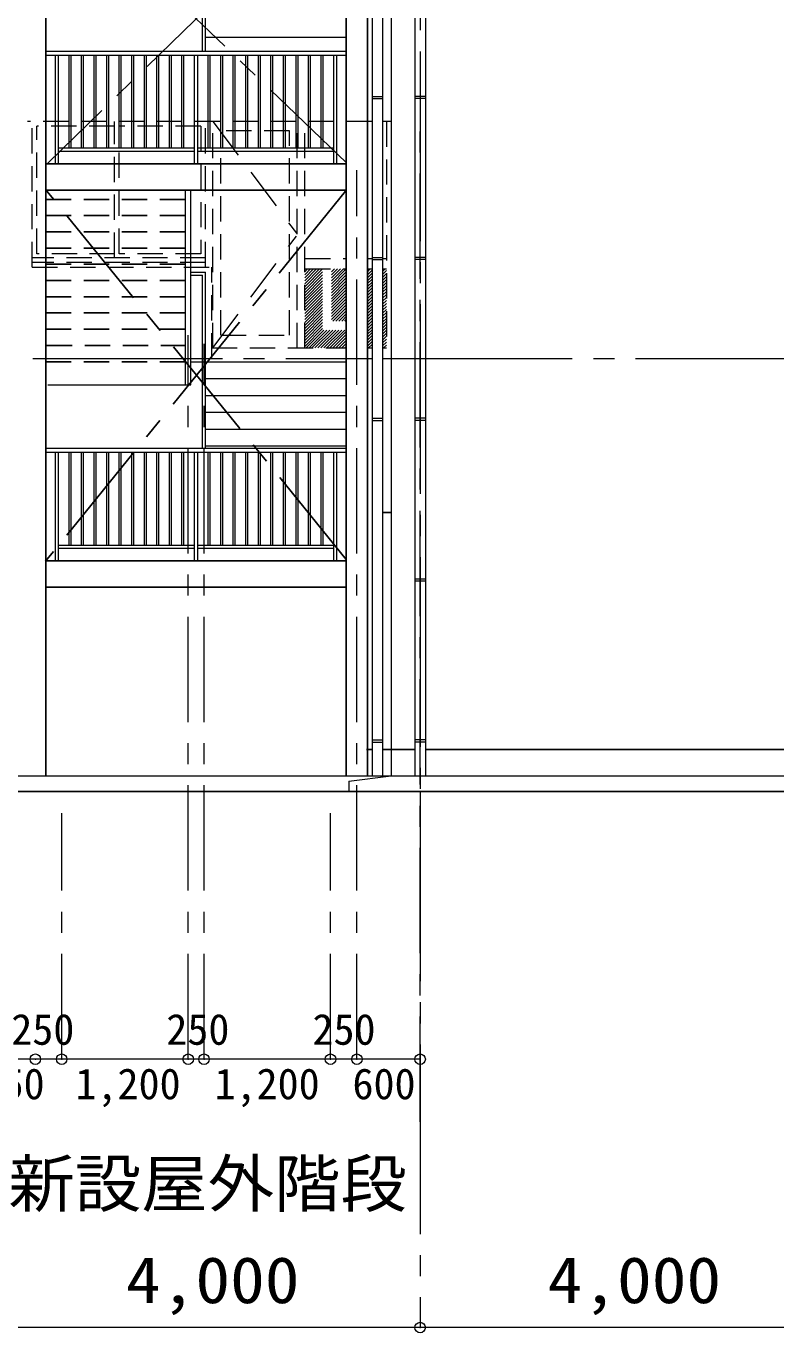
# Model space of a CAD drawing. Units: millimetres at full size, sheet at 1:200; details may follow other scales. Extents: x -55340 to 55340, y -38040 to 38040.
# Drawn here: x 24942 to 32055, y -19108 to -6706 of the extents above; entities that cross this region are included whole.
import ezdxf
from ezdxf.enums import TextEntityAlignment as Align

# ---------------------------------------------------------------- set-up
doc = ezdxf.new("R2010")
doc.units = ezdxf.units.MM
doc.header["$LTSCALE"] = 200
doc.header["$PDMODE"] = 32
doc.header["$PDSIZE"] = 100
for name, pattern in [('CHAIN1', [8, 5, -1, 1, -1]), ('CHAIN2', [12, 9, -1, 1, -1]), ('DASHED1', [1.8, 1.2, -0.6]), ('DASHED2', [3, 2, -1])]:
    doc.linetypes.add(name, pattern=pattern)
for name, color, linetype, lineweight in [('0-1_通り芯', 3, 'Continuous', 18), ('0-2_躯体', 3, 'Continuous', 18), ('0-3_外壁', 2, 'Continuous', 25), ('0-4_仕上', 7, 'Continuous', 18), ('0-5_建具(ｻｯｼ)', 4, 'Continuous', 9), ('0-A_寸法', 6, 'Continuous', 9), ('1-4_仕上', 7, 'Continuous', 18), ('1-5_建具(ｻｯｼ)', 4, 'Continuous', 9)]:
    doc.layers.add(name, color=color, linetype=linetype, lineweight=lineweight)
doc.styles.add('ＭＳ ゴシック', font='')
doc.styles.get('ＭＳ ゴシック').set_extended_font_data('MS Gothic')

msp = doc.modelspace()

# ---------------------------------------------------------------- linework, layer by layer
at = {"layer": '0-1_通り芯', "color": 4, "linetype": 'CHAIN2', "lineweight": 9}
for p, q in [((28679.8, 254.4), (28679.8, -13970.6)), ((28679.8, -13970.6), (28679.8, -19058.1))]:
    msp.add_line(p, q, dxfattribs=at)
at = {"layer": '0-2_躯体'}
for p, q in [((28404.8, -2020.6), (28404.8, -13820.6)), ((28223.8, -2425.6), (28223.8, -13820.6)), ((28323.8, -2425.6), (28323.8, -13820.6)), ((28629.8, -2535.6), (28629.8, -13820.6)), ((28729.8, -2535.6), (28729.8, -13820.6)), ((28223.8, -7374.4), (28323.8, -7374.4)), ((28223.8, -7394.4), (28323.8, -7394.4)), ((28729.8, -7374.4), (28629.8, -7374.4)), ((28729.8, -7374.4), (28629.8, -7374.4)), ((28729.8, -7394.4), (28629.8, -7394.4)), ((28223.8, -8901.1), (28323.8, -8901.1)), ((28223.8, -8921.1), (28323.8, -8921.1)), ((28729.8, -8901.1), (28629.8, -8901.1)), ((28729.8, -8901.1), (28629.8, -8901.1)), ((28729.8, -8921.1), (28629.8, -8921.1)), ((28223.8, -10427.8), (28323.8, -10427.8)), ((28223.8, -10447.8), (28323.8, -10447.8)), ((28729.8, -10427.8), (28629.8, -10427.8)), ((28729.8, -10427.8), (28629.8, -10427.8)), ((28729.8, -10447.8), (28629.8, -10447.8)), ((28729.8, -11954.5), (28629.8, -11954.5)), ((28729.8, -11954.5), (28629.8, -11954.5)), ((28729.8, -11974.5), (28629.8, -11974.5)), ((28223.8, -13481.2), (28323.8, -13481.2)), ((28223.8, -13501.2), (28323.8, -13501.2)), ((28729.8, -13481.2), (28629.8, -13481.2)), ((28729.8, -13501.2), (28629.8, -13501.2)), ((24771.5, -13820.6), (40954.8, -13820.6)), ((28004.8, -13870.6), (28404.8, -13820.6)), ((28004.8, -13870.6), (28004.8, -13967.5))]:
    msp.add_line(p, q, dxfattribs=at)
at = {"layer": '0-2_躯体', "color": 6, "lineweight": 25}
for p, q in [((28404.8, -11320.6), (28323.8, -11320.6)), ((28172.8, -13570.6), (28223.8, -13570.6)), ((28323.8, -13570.6), (28629.8, -13570.6)), ((28729.8, -13570.6), (32629.8, -13570.6))]:
    msp.add_line(p, q, dxfattribs=at)
at = {"layer": '0-3_外壁', "linetype": 'CHAIN1'}
for p, q in [((27982.7, -8002), (25140.5, -5281.6)), ((27952.3, -5275.5), (25146.6, -8008.1)), ((27973.6, -8273.4), (25126.6, -11785.4)), ((27979.8, -11766.8), (25139.1, -8273.4))]:
    msp.add_line(p, q, dxfattribs=at)
at = {"layer": '0-3_外壁'}
for p, q in [((25129.8, -8012.6), (27979.8, -8012.6)), ((25129.8, -8262.6), (27979.8, -8262.6)), ((25129.8, -11780.6), (27979.8, -11780.6)), ((25129.8, -12030.6), (27979.8, -12030.6))]:
    msp.add_line(p, q, dxfattribs=at)
at = {"layer": '0-4_仕上', "color": 2, "linetype": 'DASHED1', "lineweight": 25}
for p, q in [((25129.8, -8350.6), (26454.8, -8350.6)), ((25129.8, -8504.6), (26454.8, -8504.6)), ((25129.8, -8658.6), (26454.8, -8658.6)), ((25129.8, -8812.6), (26454.8, -8812.6)), ((25129.8, -8966.6), (26454.8, -8966.6)), ((25129.8, -9120.6), (26454.8, -9120.6)), ((25129.8, -9274.6), (26454.8, -9274.6)), ((25129.8, -9428.6), (26454.8, -9428.6)), ((25129.8, -9582.6), (26454.8, -9582.6)), ((25139, -9736.6), (26454.8, -9736.6)), ((25129.8, -9890.6), (26504.5, -9890.6))]:
    msp.add_line(p, q, dxfattribs=at)
at = {"layer": '0-4_仕上'}
msp.add_line((26504.8, -9890.6), (27979.8, -9890.6), dxfattribs=at)
at = {"layer": '0-5_建具(ｻｯｼ)'}
for p, q in [((26614.8, -6942.6), (26614.8, -5264.6)), ((26644.8, -6942.6), (26644.8, -5264.6)), ((26644.8, -6810.6), (27979.8, -6810.6)), ((26454.8, -10110.6), (26454.8, -8262.6)), ((26504.8, -10110.6), (26504.8, -8262.6)), ((26504.8, -9040.6), (26644.8, -9040.6)), ((26644.8, -10710.6), (26644.8, -9040.6)), ((26504.8, -9070.6), (26614.8, -9070.6)), ((26614.8, -10710.6), (26614.8, -9070.6)), ((25147, -10110.6), (26504.8, -10110.6)), ((26644.8, -10050.6), (27979.8, -10050.6)), ((26644.8, -10210.6), (27979.8, -10210.6)), ((26644.8, -10370.6), (27979.8, -10370.6)), ((26644.8, -10530.6), (27979.8, -10530.6)), ((26644.8, -10690.6), (27974, -10690.6))]:
    msp.add_line(p, q, dxfattribs=at)
at = {"layer": '0-5_建具(ｻｯｼ)', "linetype": 'DASHED1'}
for p, q in [((28223.8, -7610.6), (24954.8, -7610.6)), ((24999.8, -8994.6), (24999.8, -7610.6)), ((25779.8, -7655.6), (25044.8, -7655.6)), ((25779.8, -8905.6), (25779.8, -7610.6)), ((26599.8, -7655.6), (25824.8, -7655.6)), ((25824.8, -8865.6), (25824.8, -7655.6)), ((26599.8, -7655.6), (26599.8, -8865.6)), ((26644.8, -8994.6), (26644.8, -7610.6)), ((26714.8, -9760.6), (26714.8, -7610.6)), ((27514.8, -9760.6), (27514.8, -7610.6)), ((27584.8, -9760.6), (27584.8, -7610.6)), ((28404.8, -7610.6), (28323.8, -7610.6)), ((28359.8, -7610.6), (28359.8, -9760.6)), ((27439.8, -7700.6), (26789.8, -7700.6)), ((26789.8, -9640.6), (26789.8, -7700.6)), ((26644.8, -8905.6), (24999.8, -8905.6)), ((26599.8, -8865.6), (25824.8, -8865.6)), ((27590.4, -8910.6), (27980.1, -8910.6)), ((28179.8, -8910.6), (28223.8, -8910.6)), ((28323.8, -8910.6), (28359.8, -8910.6)), ((26644.8, -8950.6), (24999.8, -8950.6)), ((24999.8, -8994.6), (26704.8, -8994.6)), ((26704.8, -9860.6), (26704.8, -8994.6)), ((27584.8, -9377.5), (27951.7, -9010.6)), ((27584.8, -9349.2), (27923.4, -9010.6)), ((27584.8, -9321), (27895.1, -9010.6)), ((27584.8, -9292.7), (27866.8, -9010.6)), ((27584.8, -9264.4), (27838.5, -9010.6)), ((27584.8, -9236.1), (27810.3, -9010.6)), ((27584.8, -9207.8), (27782, -9010.6)), ((27584.8, -9179.5), (27753.7, -9010.6)), ((27584.8, -9151.3), (27725.4, -9010.6)), ((27584.8, -9123), (27697.1, -9010.6)), ((27584.8, -9094.7), (27668.8, -9010.6)), ((27584.8, -9066.4), (27640.6, -9010.6)), ((27584.8, -9038.1), (27612.3, -9010.6)), ((27584.8, -9405.8), (27979.8, -9010.8)), ((27584.8, -9434.1), (27979.8, -9039.1)), ((27590.4, -9010.6), (27978.7, -9010.6)), ((28179.8, -9010.6), (28223.8, -9010.6)), ((28179.8, -9037.1), (28206.2, -9010.6)), ((28179.8, -9065.4), (28223.8, -9021.3)), ((28179.8, -9093.7), (28223.8, -9049.6)), ((28323.8, -9010.6), (28359.8, -9010.6)), ((28323.8, -9034.5), (28347.7, -9010.6)), ((28323.8, -9062.7), (28359.8, -9026.8)), ((27584.8, -9462.4), (27979.8, -9067.4)), ((27584.8, -9490.7), (27979.8, -9095.7)), ((27584.8, -9518.9), (27979.8, -9124)), ((27584.8, -9547.2), (27979.8, -9152.3)), ((28179.8, -9122), (28223.8, -9077.9)), ((28179.8, -9150.2), (28223.8, -9106.2)), ((28179.8, -9178.5), (28223.8, -9134.5)), ((28179.8, -9206.8), (28223.8, -9162.8)), ((28323.8, -9091), (28359.8, -9055.1)), ((28323.8, -9119.3), (28359.8, -9083.4)), ((28323.8, -9147.6), (28359.8, -9111.7)), ((28323.8, -9175.9), (28359.8, -9139.9)), ((28323.8, -9204.2), (28359.8, -9168.2)), ((27584.8, -9575.5), (27979.8, -9180.5)), ((27584.8, -9603.8), (27979.8, -9208.8)), ((27584.8, -9632.1), (27979.8, -9237.1)), ((27584.8, -9660.4), (27979.8, -9265.4)), ((27584.8, -9688.7), (27979.8, -9293.7)), ((28179.8, -9235.1), (28223.8, -9191)), ((28179.8, -9263.4), (28223.8, -9219.3)), ((28179.8, -9291.7), (28223.8, -9247.6)), ((28179.8, -9319.9), (28223.8, -9275.9)), ((28323.8, -9232.4), (28359.8, -9196.5)), ((28323.8, -9260.7), (28359.8, -9224.8)), ((28323.8, -9289), (28359.8, -9253.1)), ((28323.8, -9317.3), (28359.8, -9281.4)), ((27584.8, -9716.9), (27979.8, -9322)), ((27584.8, -9745.2), (27979.8, -9350.2)), ((27597.7, -9760.6), (27979.8, -9378.5)), ((27625.9, -9760.6), (27979.8, -9406.8)), ((28179.8, -9348.2), (28223.8, -9304.2)), ((28179.8, -9376.5), (28223.8, -9332.5)), ((28179.8, -9404.8), (28223.8, -9360.7)), ((28179.8, -9433.1), (28223.8, -9389)), ((28179.8, -9461.4), (28223.8, -9417.3)), ((28323.8, -9345.6), (28359.8, -9309.6)), ((28323.8, -9373.9), (28359.8, -9337.9)), ((28323.8, -9402.2), (28359.8, -9366.2)), ((28323.8, -9430.4), (28359.8, -9394.5)), ((28323.8, -9458.7), (28359.8, -9422.8)), ((27654.2, -9760.6), (27979.8, -9435.1)), ((27682.5, -9760.6), (27979.8, -9463.4)), ((27710.8, -9760.6), (27979.8, -9491.7)), ((27739.1, -9760.6), (27979.8, -9519.9)), ((27767.4, -9760.6), (27979.8, -9548.2)), ((28179.8, -9489.7), (28223.8, -9445.6)), ((28179.8, -9517.9), (28223.8, -9473.9)), ((28179.8, -9546.2), (28223.8, -9502.2)), ((28179.8, -9574.5), (28223.8, -9530.5)), ((28323.8, -9487), (28359.8, -9451.1)), ((28323.8, -9515.3), (28359.8, -9479.4)), ((28323.8, -9543.6), (28359.8, -9507.6)), ((28323.8, -9571.9), (28359.8, -9535.9)), ((27795.6, -9760.6), (27979.8, -9576.5)), ((27823.9, -9760.6), (27979.8, -9604.8)), ((27852.2, -9760.6), (27979.8, -9633.1)), ((27880.5, -9760.6), (27979.8, -9661.4)), ((28179.8, -9602.8), (28223.8, -9558.7)), ((28179.8, -9631.1), (28223.8, -9587)), ((28179.8, -9659.4), (28223.8, -9615.3)), ((28179.8, -9687.6), (28223.8, -9643.6)), ((28179.8, -9715.9), (28223.8, -9671.9)), ((28323.8, -9600.1), (28359.8, -9564.2)), ((28323.8, -9628.4), (28359.8, -9592.5)), ((28323.8, -9656.7), (28359.8, -9620.8)), ((28323.8, -9685), (28359.8, -9649.1)), ((26704.8, -9760.6), (27980.7, -9760.6)), ((27908.8, -9760.6), (27979.8, -9689.7)), ((27937.1, -9760.6), (27979.8, -9717.9)), ((27965.4, -9760.6), (27979.8, -9746.2)), ((28179.8, -9744.2), (28223.8, -9700.2)), ((28184.4, -9760.6), (28223.1, -9760.6)), ((28191.6, -9760.6), (28223.8, -9728.4)), ((28219.9, -9760.6), (28223.8, -9756.7)), ((28323.6, -9760.6), (28359.8, -9760.6)), ((28323.8, -9713.3), (28359.8, -9677.3)), ((28323.8, -9741.6), (28359.8, -9705.6)), ((28333, -9760.6), (28359.8, -9733.9))]:
    msp.add_line(p, q, dxfattribs=at)
at = {"layer": '0-5_建具(ｻｯｼ)', "linetype": 'DASHED2'}
for p, q in [((26714.6, -7611.1), (27506, -8670.5)), ((26714.6, -9760.1), (27506, -8700.8))]:
    msp.add_line(p, q, dxfattribs=at)
at = {"layer": '0-5_建具(ｻｯｼ)', "color": 2, "lineweight": 25}
msp.add_line((-50905.4, -13970.6), (50915.1, -13970.6), dxfattribs=at)
at = {"layer": '0-5_建具(ｻｯｼ)', "linetype": 'DASHED1'}
for points in [[(25784.8, -8865.6), (25044.8, -8865.6), (25044.8, -7655.6)], [(26789.8, -9640.6), (27439.8, -9640.6), (27439.8, -7700.6)]]:
    msp.add_lwpolyline(points, dxfattribs=at)
at = {"layer": '0-A_寸法', "color": 4, "linetype": 'CHAIN2'}
for p, q in [((-8595.2, -9860.6), (28223.8, -9860.6)), ((28323.8, -9860.6), (44935.1, -9860.6))]:
    msp.add_line(p, q, dxfattribs=at)
at = {"layer": '0-A_寸法', "color": 4}
msp.add_lwpolyline([(40679.8, -19058.1), (36679.8, -19058.1), (32679.8, -19058.1), (28679.8, -19058.1), (24679.8, -19058.1)], dxfattribs=at)
at = {"layer": '0-A_寸法'}
msp.add_point((28679.8, -19058.1), dxfattribs=at)
at = {"layer": '1-4_仕上'}
for p, q in [((25129.8, -6942.6), (27979.8, -6942.6)), ((25129.8, -6982.6), (27979.8, -6982.6)), ((25219.8, -8012.6), (25219.8, -6982.6)), ((25249.8, -8012.6), (25249.8, -6982.6)), ((25349.8, -7862.6), (25349.8, -6982.6)), ((25349.8, -7862.6), (25349.8, -6982.6)), ((25368.8, -7862.6), (25368.8, -6982.6)), ((25368.8, -7862.6), (25368.8, -6982.6)), ((25468.8, -7862.6), (25468.8, -6982.6)), ((25487.8, -7862.6), (25487.8, -6982.6)), ((25587.8, -7862.6), (25587.8, -6982.6)), ((25606.8, -7862.6), (25606.8, -6982.6)), ((25706.8, -7862.6), (25706.8, -6982.6)), ((25725.8, -7862.6), (25725.8, -6982.6)), ((25825.8, -7862.6), (25825.8, -6982.6)), ((25844.8, -7862.6), (25844.8, -6982.6)), ((25944.8, -7862.6), (25944.8, -6982.6)), ((25963.8, -7862.6), (25963.8, -6982.6)), ((26063.8, -7862.6), (26063.8, -6982.6)), ((26082.8, -7862.6), (26082.8, -6982.6)), ((26182.8, -7862.6), (26182.8, -6982.6)), ((26201.8, -7862.6), (26201.8, -6982.6)), ((26301.8, -7862.6), (26301.8, -6982.6)), ((26320.8, -7862.6), (26320.8, -6982.6)), ((26420.8, -7862.6), (26420.8, -6982.6)), ((26439.8, -7862.6), (26439.8, -6982.6)), ((26539.8, -8012.6), (26539.8, -6982.6)), ((26569.8, -8012.6), (26569.8, -6982.6)), ((26669.8, -7862.6), (26669.8, -6982.6)), ((26688.8, -7862.6), (26688.8, -6982.6)), ((26788.8, -7862.6), (26788.8, -6982.6)), ((26807.8, -7862.6), (26807.8, -6982.6)), ((26907.8, -7862.6), (26907.8, -6982.6)), ((26926.8, -7862.6), (26926.8, -6982.6)), ((27026.8, -7862.6), (27026.8, -6982.6)), ((27045.8, -7862.6), (27045.8, -6982.6)), ((27145.8, -7862.6), (27145.8, -6982.6)), ((27164.8, -7862.6), (27164.8, -6982.6)), ((27264.8, -7862.6), (27264.8, -6982.6)), ((27283.8, -7862.6), (27283.8, -6982.6)), ((27383.8, -7862.6), (27383.8, -6982.6)), ((27402.8, -7862.6), (27402.8, -6982.6)), ((27502.8, -7862.6), (27502.8, -6982.6)), ((27521.8, -7862.6), (27521.8, -6982.6)), ((27621.8, -7862.6), (27621.8, -6982.6)), ((27640.8, -7862.6), (27640.8, -6982.6)), ((27740.8, -7862.6), (27740.8, -6982.6)), ((27740.8, -7862.6), (27740.8, -6982.6)), ((27759.8, -7862.6), (27759.8, -6982.6)), ((27759.8, -7862.6), (27759.8, -6982.6)), ((27859.8, -8012.6), (27859.8, -6982.6)), ((27889.8, -8012.6), (27889.8, -6982.6)), ((25249.8, -7862.6), (26539.9, -7862.6)), ((25249.8, -7892.6), (26540.1, -7892.6)), ((26568.1, -7892.6), (27859.8, -7892.6)), ((26569.5, -7862.6), (27859.8, -7862.6)), ((25129.8, -10710.6), (27979.8, -10710.6)), ((25129.8, -10750.6), (27979.8, -10750.6)), ((25219.8, -11780.6), (25219.8, -10750.6)), ((25249.8, -11780.6), (25249.8, -10750.6)), ((25349.8, -11630.6), (25349.8, -10750.6)), ((25349.8, -11630.6), (25349.8, -10750.6)), ((25368.8, -11630.6), (25368.8, -10750.6)), ((25368.8, -11630.6), (25368.8, -10750.6)), ((25468.8, -11630.6), (25468.8, -10750.6)), ((25487.8, -11630.6), (25487.8, -10750.6)), ((25587.8, -11630.6), (25587.8, -10750.6)), ((25606.8, -11630.6), (25606.8, -10750.6)), ((25706.8, -11630.6), (25706.8, -10750.6)), ((25725.8, -11630.6), (25725.8, -10750.6)), ((25825.8, -11630.6), (25825.8, -10750.6)), ((25844.8, -11630.6), (25844.8, -10750.6)), ((25944.8, -11630.6), (25944.8, -10750.6)), ((25963.8, -11630.6), (25963.8, -10750.6)), ((26063.8, -11630.6), (26063.8, -10750.6)), ((26082.8, -11630.6), (26082.8, -10750.6)), ((26182.8, -11630.6), (26182.8, -10750.6)), ((26201.8, -11630.6), (26201.8, -10750.6)), ((26301.8, -11630.6), (26301.8, -10750.6)), ((26320.8, -11630.6), (26320.8, -10750.6)), ((26420.8, -11630.6), (26420.8, -10750.6)), ((26439.8, -11630.6), (26439.8, -10750.6)), ((26539.8, -11780.6), (26539.8, -10750.6)), ((26569.8, -11780.6), (26569.8, -10750.6)), ((26669.8, -11630.6), (26669.8, -10750.6)), ((26688.8, -11630.6), (26688.8, -10750.6)), ((26788.8, -11630.6), (26788.8, -10750.6)), ((26807.8, -11630.6), (26807.8, -10750.6)), ((26907.8, -11630.6), (26907.8, -10750.6)), ((26926.8, -11630.6), (26926.8, -10750.6)), ((27026.8, -11630.6), (27026.8, -10750.6)), ((27045.8, -11630.6), (27045.8, -10750.6)), ((27145.8, -11630.6), (27145.8, -10750.6)), ((27164.8, -11630.6), (27164.8, -10750.6)), ((27264.8, -11630.6), (27264.8, -10750.6)), ((27283.8, -11630.6), (27283.8, -10750.6)), ((27383.8, -11630.6), (27383.8, -10750.6)), ((27402.8, -11630.6), (27402.8, -10750.6)), ((27502.8, -11630.6), (27502.8, -10750.6)), ((27521.8, -11630.6), (27521.8, -10750.6)), ((27621.8, -11630.6), (27621.8, -10750.6)), ((27640.8, -11630.6), (27640.8, -10750.6)), ((27740.8, -11630.6), (27740.8, -10750.6)), ((27740.8, -11630.6), (27740.8, -10750.6)), ((27759.8, -11630.6), (27759.8, -10750.6)), ((27759.8, -11630.6), (27759.8, -10750.6)), ((27859.8, -11780.6), (27859.8, -10750.6)), ((27889.8, -11780.6), (27889.8, -10750.6)), ((25249.8, -11630.6), (26539.9, -11630.6)), ((26569.5, -11630.6), (27859.8, -11630.6)), ((25249.8, -11660.6), (26540.1, -11660.6)), ((26568.1, -11660.6), (27859.8, -11660.6))]:
    msp.add_line(p, q, dxfattribs=at)
at = {"layer": '1-5_建具(ｻｯｼ)', "color": 2, "lineweight": 25}
for p, q in [((25129.8, -10035.5), (25129.8, -5064.6)), ((28179.8, -13820.6), (28179.8, -5064.6)), ((27979.8, -8893.4), (27979.8, -8891.9)), ((25129.8, -13820.6), (25129.8, -10035.5))]:
    msp.add_line(p, q, dxfattribs=at)
at = {"layer": '1-5_建具(ｻｯｼ)', "linetype": 'CHAIN1'}
for p, q in [((28679.8, -17105), (28679.8, -7577)), ((28079.8, -16510.8), (28079.8, -8074)), ((26479.8, -16510.8), (26479.8, -9640.1)), ((26629.8, -16510.8), (26629.8, -9720.3)), ((25279.8, -16510.8), (25279.8, -14177)), ((27829.8, -16510.8), (27829.8, -14177))]:
    msp.add_line(p, q, dxfattribs=at)
at = {"layer": '1-5_建具(ｻｯｼ)'}
for p, q in [((25279.8, -16510.8), (24679.8, -16510.8)), ((26479.8, -16510.8), (25279.8, -16510.8)), ((26629.8, -16510.8), (26479.8, -16510.8)), ((27829.8, -16510.8), (26629.8, -16510.8)), ((28679.8, -16510.8), (27829.8, -16510.8))]:
    msp.add_line(p, q, dxfattribs=at)
at = {"layer": '1-5_建具(ｻｯｼ)', "color": 2, "lineweight": 25}
msp.add_lwpolyline([(27979.8, -13820.6), (27979.8, -5193.4), (27979.8, -5191.9)], dxfattribs=at)
at = {"layer": '1-5_建具(ｻｯｼ)', "color": 6}
for p in [(25029.8, -16510.8), (25279.8, -16510.8), (26479.8, -16510.8), (26629.8, -16510.8), (27829.8, -16510.8), (28079.8, -16510.8), (28679.8, -16510.8)]:
    msp.add_point(p, dxfattribs=at)

# ---------------------------------------------------------------- texts
at = {"layer": '0-A_寸法', "color": 2, "style": 'ＭＳ ゴシック', "width": 1.1}
for p in [(25889.8, -18958.1), (29889.8, -18958.1)]:
    msp.add_text('4,000', height=439.9, dxfattribs=at).set_placement(p, align=Align.BOTTOM_LEFT)
at = {"layer": '1-5_建具(ｻｯｼ)', "color": 7, "style": 'ＭＳ ゴシック'}
for s, p in [('250', (24801.1, -16461.9)), ('250', (26272.1, -16461.9)), ('250', (27658.4, -16461.9)), ('350', (24519.1, -16978.7)), ('1,200', (25409.9, -16978.7)), ('1,200', (26729.2, -16978.7)), ('600', (28038.1, -16978.7))]:
    msp.add_text(s, height=293.3, dxfattribs=at).set_placement(p, align=Align.BOTTOM_LEFT)
at = {"layer": '1-5_建具(ｻｯｼ)', "color": 2, "style": 'ＭＳ ゴシック', "width": 1.05}
msp.add_text('新設屋外階段', height=439.9, dxfattribs=at).set_placement((24774.5, -18043.7), align=Align.BOTTOM_LEFT)

doc.saveas('drawing.dxf')
